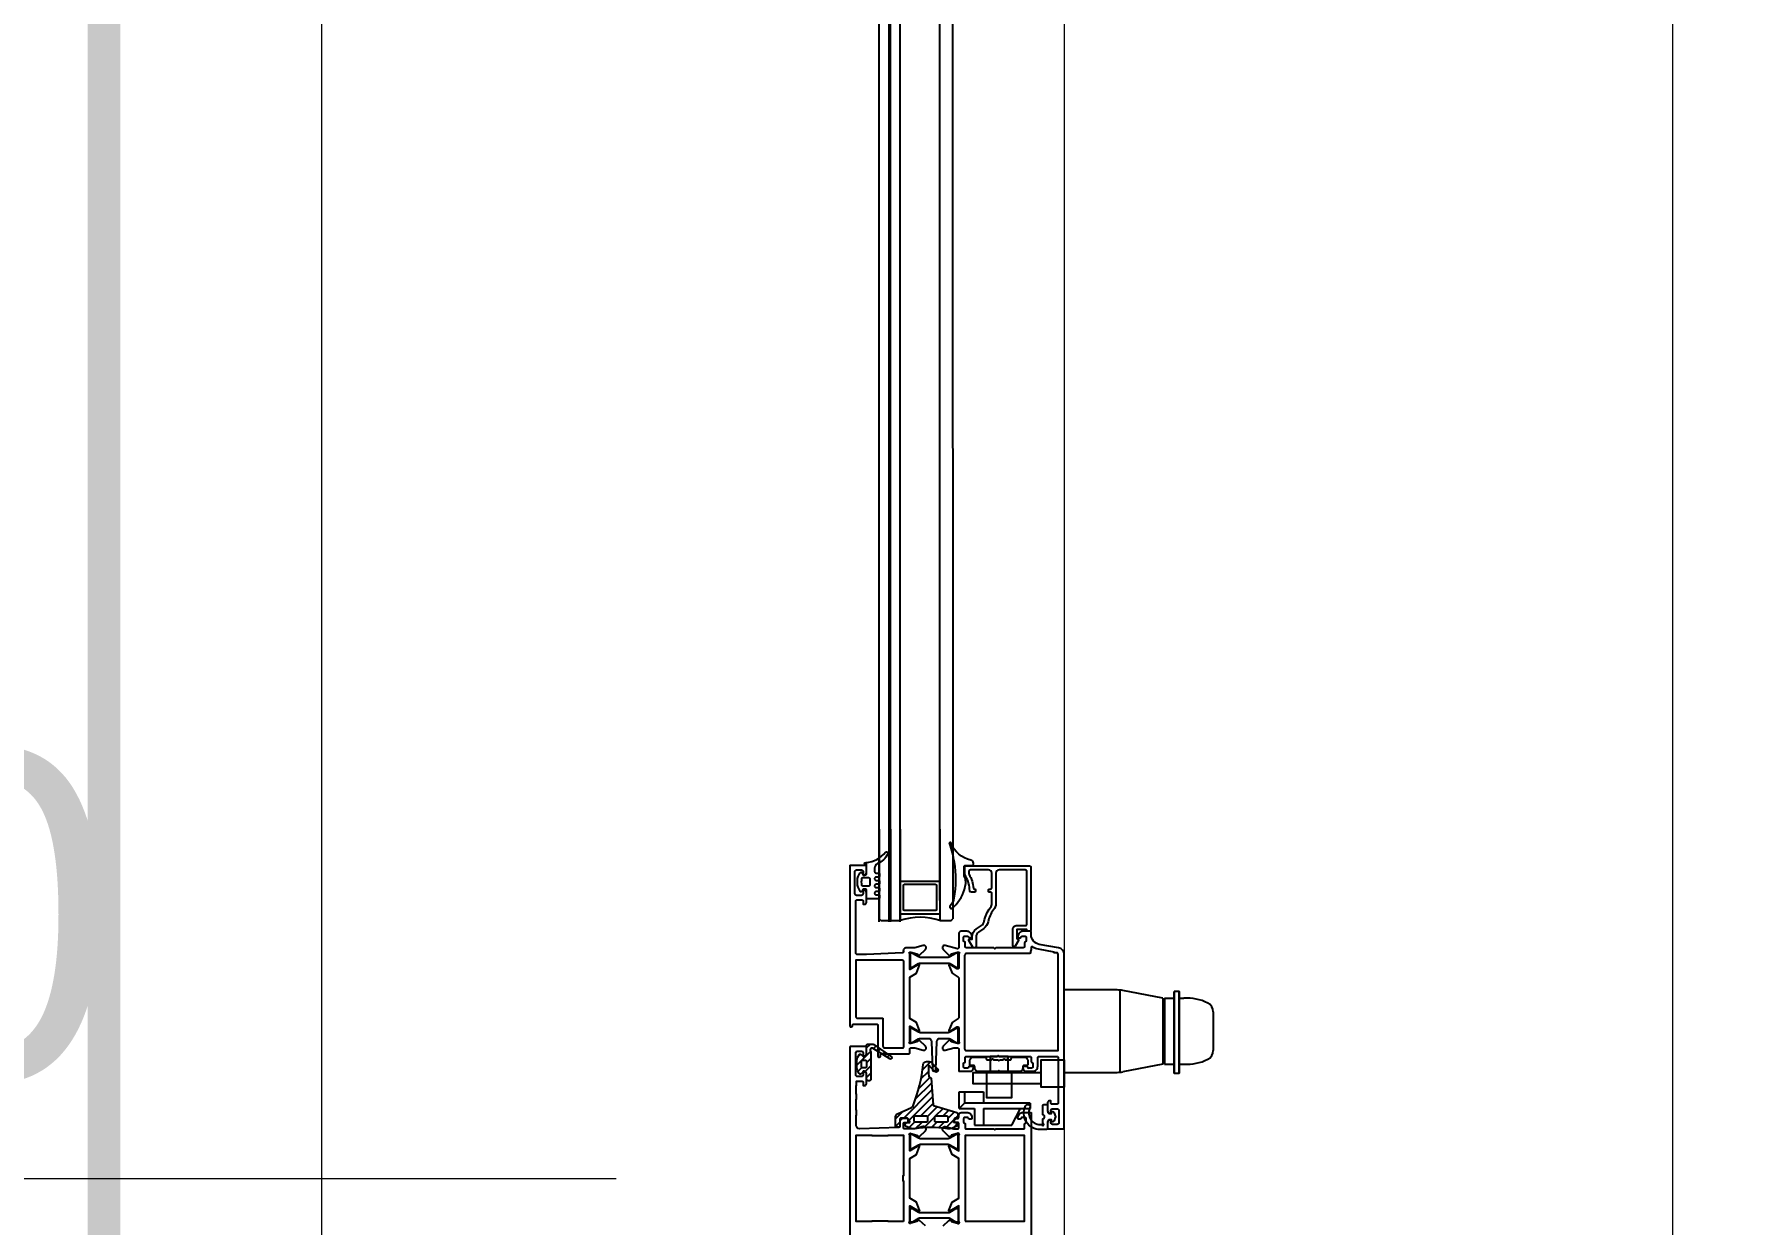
# Model space of a CAD drawing. Extents: x -1073 to 35213, y -1180 to 6950.
# Drawn here: x 2775.1 to 2827.1, y 3328.6 to 3364.7 of the extents above; entities that cross this region are included whole.
import ezdxf
from ezdxf.enums import TextEntityAlignment as Align

# ---------------------------------------------------------------- set-up
doc = ezdxf.new("R2010")
doc.units = 0
doc.header["$LTSCALE"] = 25
doc.linetypes.add('HIDDEN', pattern=[0.375, 0.25, -0.125])
doc.linetypes.add('HIDDEN2', pattern=[4.7625, 3.175, -1.5875])
doc.layers.get('0').update_dxf_attribs({"color": 9, "lineweight": 9})
for name, color, linetype, lineweight in [('06D', 9, 'Continuous', 9), ('10', 9, 'Continuous', 9), ('15', 9, 'Continuous', 9), ('21', 9, 'Continuous', 9), ('22', 8, 'Continuous', 9)]:
    doc.layers.add(name, color=color, linetype=linetype, lineweight=lineweight)
doc.styles.add('Arial', font='arial.ttf', dxfattribs={"height": 2.5})

# ---------------------------------------------------------------- blocks, each defined once
blk = doc.blocks.new('ciftkanatdograma_pr2')
at = {"layer": '06D', "lineweight": 25, "ltscale": 0.5}
h = blk.add_hatch(dxfattribs=at)
h.set_pattern_fill('ANSI31', color=256, scale=0.05, angle=450, style=0)
h.set_pattern_definition([(315, (109.6646, 131.83068), (0.1122532, 0.1122532), [])])
edge = h.paths.add_edge_path(flags=16)
edge.add_arc((-71.62, 0.488), 0.025, 180, 270, ccw=False)
edge.add_line((-71.645, 0.488), (-71.645, 0.588))
edge.add_arc((-71.62, 0.588), 0.025, 90, 180, ccw=False)
edge.add_line((-71.62, 0.613), (-71.44, 0.613))
edge.add_arc((-71.44, 0.588), 0.025, 0, 90, ccw=False)
edge.add_line((-71.415, 0.588), (-71.415, 0.488))
edge.add_arc((-71.44, 0.488), 0.025, 270, 360, ccw=False)
edge.add_line((-71.44, 0.463), (-71.62, 0.463))
edge = h.paths.add_edge_path()
edge.add_arc((-71.815, 0.493), 0.035, 270, 360)
edge.add_line((-71.78, 0.493), (-71.78, 0.573))
edge.add_arc((-71.795, 0.573), 0.015, 360, 402.1692)
edge.add_line((-71.784, 0.583), (-71.824, 0.625))
edge.add_arc((-71.795, 0.653), 0.04, 117.0437, 223.6131, ccw=False)
edge.add_line((-71.813, 0.689), (-71.724, 0.734))
edge.add_arc((-71.645, 0.578), 0.175, 90, 117.0437, ccw=False)
edge.add_line((-71.645, 0.753), (-71.415, 0.753))
edge.add_arc((-71.415, 0.578), 0.175, 62.9563, 90, ccw=False)
edge.add_line((-71.335, 0.734), (-71.247, 0.689))
edge.add_arc((-71.265, 0.653), 0.04, -43.6131, 62.9563, ccw=False)
edge.add_line((-71.236, 0.625), (-71.276, 0.583))
edge.add_arc((-71.265, 0.573), 0.015, 137.8308, 180)
edge.add_line((-71.28, 0.573), (-71.28, 0.493))
edge.add_arc((-71.245, 0.493), 0.035, 180, 270)
edge.add_line((-71.245, 0.458), (-70.965, 0.458))
edge.add_arc((-70.965, 0.418), 0.04, 0, 90, ccw=False)
edge.add_line((-70.925, 0.418), (-70.925, 0.273))
edge.add_arc((-70.975, 0.273), 0.05, -40.0348, 0, ccw=False)
edge.add_line((-70.936, 0.241), (-71.309, -0.293))
edge.add_arc((-71.34, -0.267), 0.04, 146.9957, 319.9652, ccw=False)
edge.add_line((-71.373, -0.245), (-71.055, 0.26))
edge.add_arc((-71.106, 0.292), 0.06, 326.9957, 506.1456)
edge.add_line((-71.155, 0.326), (-71.995, 0.326))
edge.add_arc((-71.995, 0.366), 0.04, 180, 270, ccw=False)
edge.add_line((-72.035, 0.366), (-72.035, 0.418))
edge.add_arc((-71.995, 0.418), 0.04, 90, 180, ccw=False)
edge.add_line((-71.995, 0.458), (-71.815, 0.458))
h = blk.add_hatch(dxfattribs=at)
h.set_pattern_fill('ANSI31', color=256, scale=0.05, style=0)
h.set_pattern_definition([(315, (-72.79522, -250.68329), (-0.1122532, -0.1122532), [])])
h.paths.add_polyline_path([(-71.671, -1.695), (-71.483, -1.514, 0.203536), (-71.453, -1.442), (-71.453, -1.362, 0.380587), (-71.541, -1.262, -0.061836), (-72.798, -0.955, -0.189764), (-72.852, -0.906), (-73.043, -0.477, 0.285747), (-73.133, -0.422), (-73.423, -0.422, 0.414214), (-73.443, -0.442), (-73.443, -0.532, 0.414214), (-73.423, -0.552), (-73.208, -0.552, -0.414214), (-73.173, -0.587), (-73.173, -0.777, -0.414214), (-73.198, -0.802), (-73.278, -0.802, -0.414214), (-73.303, -0.777), (-73.303, -0.742, 0.414214), (-73.333, -0.712), (-73.399, -0.712, 0.296563), (-73.417, -0.724), (-73.477, -0.859, 0.104779), (-73.493, -0.932), (-73.493, -1.012, -0.081633), (-73.493, -1.992), (-73.493, -2.072, 0.104779), (-73.477, -2.145), (-73.417, -2.28, 0.296563), (-73.399, -2.292), (-73.333, -2.292, 0.414214), (-73.303, -2.262), (-73.303, -2.227, -0.414214), (-73.278, -2.202), (-73.198, -2.202, -0.414214), (-73.173, -2.227), (-73.173, -2.287, 0.414214), (-73.148, -2.312), (-73.053, -2.312, 0.328426), (-73.005, -2.276), (-72.786, -1.574, -0.309555), (-72.764, -1.557), (-71.961, -1.502, 0.394287), (-71.943, -1.482, -0.364538), (-71.901, -1.432, -0.068684), (-71.601, -1.422, -0.950368), (-71.603, -1.462, 0.000002), (-71.603, -1.462), (-71.754, -1.609, 0.999219)])
h.paths.add_polyline_path([(-73.103, -1.362), (-73.103, -1.022, 0.414214), (-73.133, -0.992), (-73.263, -0.992, 0.414214), (-73.293, -1.022), (-73.293, -1.362, 0.414214), (-73.263, -1.392), (-73.133, -1.392, 0.414214)], flags=16)
h.paths.add_polyline_path([(-73.133, -1.612), (-73.263, -1.612, 0.414214), (-73.293, -1.642), (-73.293, -1.982, 0.414214), (-73.263, -2.012), (-73.133, -2.012, 0.414214), (-73.103, -1.982), (-73.103, -1.642, 0.414214)], flags=16)
for p, q in [((-66.975, -0.563), (-66.975, -1.763)), ((-65.975, -0.563), (-65.975, -1.763)), ((-71.782, -5.536), (-71.782, -7.15)), ((-69.282, -7.15), (-69.282, -5.536)), ((-71.778, -7.236), (-69.286, -7.236)), ((-71.532, -8.536), (-71.765, -7.32)), ((-69.532, -8.536), (-69.298, -7.32)), ((-69.532, -8.536), (-71.532, -8.536)), ((-71.532, -8.584), (-71.532, -8.88)), ((-69.532, -8.584), (-71.532, -8.584)), ((-71.532, -8.584, 0), (-71.532, -8.88, 0)), ((-69.532, -8.584, 0), (-71.532, -8.584, 0)), ((-69.532, -8.584), (-69.532, -8.88)), ((-69.532, -8.584, 0), (-69.532, -8.88, 0)), ((-71.803, -8.88), (-69.325, -8.88)), ((-71.803, -8.88, 0), (-69.325, -8.88, 0)), ((-69.325, -9.03), (-71.803, -9.03)), ((-69.325, -9.03, 0), (-71.803, -9.03, 0)), ((-71.532, -9.03), (-71.532, -9.173)), ((-71.532, -9.03, 0), (-71.532, -9.173, 0)), ((-69.532, -9.03), (-69.532, -9.173)), ((-69.532, -9.03, 0), (-69.532, -9.173, 0)), ((-69.946, -10.061, 0), (-71.118, -10.061, 0))]:
    blk.add_line(p, q, dxfattribs=at)
at = {"layer": '06D'}
for points in [[(-0.3, 17), (-149.7, 17)], [(-7.711, -5.535), (-141.935, -5.535)], [(-1.997, -22), (-1.997, -24), (-148, -24), (-148, -22)]]:
    blk.add_lwpolyline(points, dxfattribs=at)
at = {"layer": '06D', "lineweight": 25, "ltscale": 0.5}
for points in [[(-71.815, 0.458, 0.414214), (-71.78, 0.493), (-71.78, 0.573, 0.186103), (-71.784, 0.583), (-71.824, 0.625, -0.501687), (-71.813, 0.689), (-71.724, 0.734, -0.118551), (-71.645, 0.753), (-71.415, 0.753, -0.118551), (-71.335, 0.734), (-71.247, 0.689, -0.501687), (-71.236, 0.625), (-71.276, 0.583, 0.186103), (-71.28, 0.573), (-71.28, 0.493, 0.414214), (-71.245, 0.458), (-70.965, 0.458, -0.414214), (-70.925, 0.418), (-70.925, 0.273, -0.176484), (-70.936, 0.241), (-71.309, -0.293, -0.940455), (-71.373, -0.245), (-71.055, 0.26, 0.992608), (-71.155, 0.326), (-71.995, 0.326, -0.414214), (-72.035, 0.366), (-72.035, 0.418, -0.414214), (-71.995, 0.458)], [(-76.035, -2.017, 0.131652), (-76.022, -2.067), (-75.915, -2.254, -0.131652), (-75.91, -2.269), (-75.91, -2.294, -0.414214), (-75.94, -2.324), (-76.3, -2.324, -0.414214), (-76.33, -2.294), (-76.33, -2.269, -0.131652), (-76.326, -2.254), (-76.219, -2.067, 0.131652), (-76.205, -2.017), (-76.205, -1.171, 0.131652), (-76.219, -1.121), (-76.326, -0.935, -0.131652), (-76.33, -0.92), (-76.33, -0.894, -0.414214), (-76.3, -0.864), (-75.94, -0.864, -0.414214), (-75.91, -0.894), (-75.91, -0.92, -0.131652), (-75.915, -0.935), (-76.022, -1.121, 0.131652), (-76.035, -1.171)], [(-73.965, -2.017, -0.131652), (-73.978, -2.067), (-74.086, -2.254, 0.131652), (-74.09, -2.269), (-74.09, -2.294, 0.414214), (-74.06, -2.324), (-73.7, -2.324, 0.414214), (-73.67, -2.294), (-73.67, -2.269, 0.131652), (-73.674, -2.254), (-73.781, -2.067, -0.131652), (-73.795, -2.017), (-73.795, -1.171, -0.131652), (-73.781, -1.121), (-73.674, -0.935, 0.131652), (-73.67, -0.92), (-73.67, -0.894, 0.414214), (-73.7, -0.864), (-74.06, -0.864, 0.414214), (-74.09, -0.894), (-74.09, -0.92, 0.131652), (-74.086, -0.935), (-73.978, -1.121, -0.131652), (-73.965, -1.171)], [(-70.846, -1.676, -0.403142), (-70.75, -1.776), (-70.75, -2.017, -0.131652), (-70.763, -2.067), (-70.871, -2.254, 0.131652), (-70.875, -2.269), (-70.875, -2.294, 0.414214), (-70.845, -2.324), (-70.485, -2.324, 0.414214), (-70.455, -2.294), (-70.455, -2.269, 0.131652), (-70.459, -2.254), (-70.567, -2.067, -0.131652), (-70.58, -2.017), (-70.58, -1.171, -0.131652), (-70.567, -1.121), (-70.459, -0.934, 0.131652), (-70.455, -0.919), (-70.455, -0.894, 0.414214), (-70.485, -0.864), (-70.845, -0.864, 0.414214), (-70.875, -0.894), (-70.875, -0.919, 0.131652), (-70.871, -0.934), (-70.763, -1.121, -0.131652), (-70.75, -1.171), (-70.75, -1.412, -0.403142), (-70.846, -1.512), (-71.702, -1.544, 0.962756), (-71.702, -1.644)], [(-68.28, -1.121), (-68.173, -0.934, 0.131652), (-68.169, -0.919), (-68.169, -0.894, 0.414214), (-68.199, -0.864), (-68.559, -0.864, 0.414214), (-68.589, -0.894), (-68.589, -0.919, 0.131652), (-68.585, -0.934), (-68.477, -1.121, -0.131652), (-68.464, -1.171), (-68.464, -2.017, -0.131652), (-68.477, -2.067), (-68.585, -2.254, 0.131652), (-68.589, -2.269), (-68.589, -2.294, 0.414214), (-68.559, -2.324), (-68.199, -2.324, 0.414214), (-68.169, -2.294), (-68.169, -2.269, 0.131652), (-68.173, -2.254), (-68.28, -2.067, -0.131652), (-68.294, -2.017), (-68.294, -1.171, -0.131652)], [(-66.875, -0.693, -0.414214), (-66.845, -0.663), (-66.105, -0.663, -0.414214), (-66.075, -0.693), (-66.075, -1.633, -0.414214), (-66.105, -1.663), (-66.845, -1.663, -0.414214), (-66.875, -1.633)], [(-65.505, -2.533), (-65.505, -2.753, 0.414214), (-65.475, -2.783), (-65.437, -2.783, 0.356389), (-65.339, -2.703, -0.262181), (-64.825, -2.11, 0.316752), (-64.805, -2.082, 0.499585), (-64.843, -2.053, -0.048291), (-65.399, -2.195, -0.086497), (-66.497, -2.192, -0.16681), (-66.725, -2.08, 0.169383), (-66.746, -2.066), (-66.759, -2.063, 0.513067), (-66.806, -2.129, 0.159858), (-66.231, -2.509, 0.178819), (-65.865, -2.527), (-65.845, -2.517, -0.13005), (-65.796, -2.503), (-65.535, -2.503, -0.414214)]]:
    blk.add_lwpolyline(points, format="xyb", close=True, dxfattribs=at)
for points in [[(-65.409, 0.475, 0.220745), (-65.099, -0.119, -0.651907), (-65.155, -0.188, -0.176952), (-65.447, 0.128, 0.281357), (-65.59, 0.216), (-65.671, 0.216), (-65.685, 0.216), (-65.692, 0.215), (-65.699, 0.214), (-65.707, 0.211), (-65.714, 0.207), (-65.72, 0.201), (-65.725, 0.195), (-65.729, 0.188), (-65.732, 0.181), (-65.735, 0.166), (-65.735, 0.09), (-65.735, 0.087), (-65.735, 0.084), (-65.737, 0.081), (-65.738, 0.079), (-65.74, 0.076), (-65.743, 0.074), (-65.746, 0.072), (-65.749, 0.071), (-65.755, 0.07), (-65.835, 0.07), (-65.837, 0.07), (-65.84, 0.071), (-65.843, 0.072), (-65.846, 0.074), (-65.849, 0.076), (-65.851, 0.079), (-65.852, 0.081), (-65.854, 0.084), (-65.855, 0.09), (-65.855, 0.166), (-65.855, 0.173), (-65.857, 0.181), (-65.86, 0.188), (-65.864, 0.195), (-65.869, 0.201), (-65.875, 0.207), (-65.882, 0.211), (-65.89, 0.214), (-65.905, 0.216), (-65.912, 0.215), (-65.919, 0.214), (-65.927, 0.211), (-65.934, 0.207), (-65.94, 0.201), (-65.945, 0.195), (-65.949, 0.188), (-65.952, 0.181), (-65.955, 0.166), (-65.955, 0.09), (-65.955, 0.087), (-65.955, 0.084), (-65.957, 0.081), (-65.958, 0.079), (-65.96, 0.076), (-65.963, 0.074), (-65.966, 0.072), (-65.969, 0.071), (-65.975, 0.07), (-66.055, 0.07), (-66.057, 0.07), (-66.06, 0.071), (-66.063, 0.072), (-66.066, 0.074), (-66.069, 0.076), (-66.071, 0.079), (-66.072, 0.081), (-66.074, 0.084), (-66.075, 0.09), (-66.075, 0.166), (-66.075, 0.173), (-66.077, 0.181), (-66.08, 0.188), (-66.084, 0.195), (-66.089, 0.201), (-66.095, 0.207), (-66.102, 0.211), (-66.11, 0.214), (-66.125, 0.216), (-66.132, 0.215), (-66.139, 0.214), (-66.147, 0.211), (-66.154, 0.207), (-66.16, 0.201), (-66.165, 0.195), (-66.169, 0.188), (-66.172, 0.181), (-66.175, 0.166), (-66.175, 0.09), (-66.175, 0.087), (-66.175, 0.084), (-66.177, 0.081), (-66.178, 0.079), (-66.18, 0.076), (-66.183, 0.074), (-66.186, 0.072), (-66.189, 0.071), (-66.195, 0.07), (-66.275, 0.07), (-66.277, 0.07), (-66.28, 0.071), (-66.283, 0.072), (-66.286, 0.074), (-66.289, 0.076), (-66.291, 0.079), (-66.292, 0.081), (-66.294, 0.084), (-66.295, 0.09), (-66.295, 0.166), (-66.295, 0.173), (-66.297, 0.181), (-66.3, 0.188), (-66.304, 0.195), (-66.309, 0.201), (-66.315, 0.207), (-66.322, 0.211), (-66.33, 0.214), (-66.345, 0.216), (-66.352, 0.215), (-66.359, 0.214), (-66.367, 0.211), (-66.374, 0.207), (-66.38, 0.201), (-66.385, 0.195), (-66.389, 0.188), (-66.392, 0.181), (-66.395, 0.166), (-66.395, 0.09), (-66.395, 0.087), (-66.395, 0.084), (-66.397, 0.081), (-66.398, 0.079), (-66.4, 0.076), (-66.403, 0.074), (-66.406, 0.072), (-66.409, 0.071), (-66.414, 0.07), (-66.494, 0.07), (-66.497, 0.07), (-66.5, 0.071), (-66.503, 0.072), (-66.506, 0.074), (-66.509, 0.076), (-66.511, 0.078), (-66.512, 0.081), (-66.514, 0.084), (-66.515, 0.09), (-66.515, 0.428, -0.414214), (-66.485, 0.458), (-66.253, 0.458, 0.414214), (-66.223, 0.488), (-66.223, 0.553, 0.291535), (-66.235, 0.571), (-66.283, 0.591, -0.613042), (-66.285, 0.654), (-66.166, 0.717, -0.127095), (-66.103, 0.733), (-65.903, 0.733, -0.127095), (-65.84, 0.717), (-65.732, 0.66, -0.585233), (-65.732, 0.59), (-65.779, 0.565, 0.167811), (-65.783, 0.553), (-65.783, 0.488, 0.414214), (-65.753, 0.458), (-65.458, 0.458), (-65.458, 0.522, -0.394677), (-65.409, 0.475)], [(-73.493, -1.992, 0.081633), (-73.493, -1.012), (-73.493, -0.932, -0.104779), (-73.477, -0.859), (-73.417, -0.724, -0.296563), (-73.399, -0.712), (-73.333, -0.712, -0.414214), (-73.303, -0.742), (-73.303, -0.777, 0.414214), (-73.278, -0.802), (-73.198, -0.802, 0.414214), (-73.173, -0.777), (-73.173, -0.587, 0.414214), (-73.208, -0.552), (-73.423, -0.552, -0.414214), (-73.443, -0.532), (-73.443, -0.442, -0.414214), (-73.423, -0.422), (-73.133, -0.422, -0.285747), (-73.043, -0.477), (-72.852, -0.906, 0.189764), (-72.798, -0.955, 0.061836), (-71.541, -1.262, -0.380587), (-71.453, -1.362), (-71.453, -1.442, -0.203536), (-71.483, -1.514), (-71.671, -1.695, -0.999219), (-71.754, -1.609), (-71.603, -1.462, 0.950364), (-71.601, -1.422, 0.068684), (-71.901, -1.432, 0.364538), (-71.943, -1.482, -0.394287), (-71.961, -1.502), (-72.764, -1.557, 0.309555), (-72.786, -1.574), (-73.005, -2.276, -0.328426), (-73.053, -2.312), (-73.148, -2.312, -0.414214), (-73.173, -2.287), (-73.173, -2.227, 0.414214), (-73.198, -2.202), (-73.278, -2.202, 0.414214), (-73.303, -2.227), (-73.303, -2.262, -0.414214), (-73.333, -2.292), (-73.399, -2.292, -0.296563), (-73.417, -2.28), (-73.477, -2.145, -0.104779), (-73.493, -2.072), (-73.493, -1.992)]]:
    blk.add_lwpolyline(points, format="xyb", dxfattribs=at)
at = {"layer": '06D', "lineweight": 25, "ltscale": 0.5, "elevation": 0}
blk.add_lwpolyline([(-69.325, -8.88), (-71.803, -8.88), (-71.803, -9.03), (-69.325, -9.03)], close=True, dxfattribs=at)
at = {"layer": '06D', "lineweight": 25, "ltscale": 0.5}
for centre, radius, start, end in [((-68.925, -1.163), 1.85, 341.0754, 18.9246), ((-70.882, -7.15), 0.9, 180, 190.8855), ((-70.182, -7.15), 0.9, 349.1145, 0), ((-70.139, -9.268, 0), 1.396, 176.0974, 206.7398), ((-70.925, -9.268, 0), 1.396, 333.2602, 3.9026), ((-71.118, -9.761, 0), 0.3, 206.7398, 270), ((-69.946, -9.761, 0), 0.3, 270, 333.2602)]:
    blk.add_arc(centre, radius, start, end, dxfattribs=at)
at = {"layer": '10', "lineweight": 25, "ltscale": 0.5}
for p, q in [((-72.719, -2.511), (-72.882, -2.351)), ((-72.882, -2.351), (-72.719, -2.351)), ((-72.882, -2.351), (-72.882, -2.815)), ((-72.719, -2.351), (-72.373, -2.351)), ((-72.373, -2.511), (-72.719, -2.511)), ((-72.719, -4.507), (-72.719, -2.511)), ((-72.373, -2.351), (-72.373, -3.092)), ((-73.382, -2.815), (-73.382, -2.985)), ((-72.882, -2.815), (-73.382, -2.815)), ((-73.382, -2.985), (-73.382, -3.946)), ((-72.882, -3.086), (-73.382, -3.086)), ((-72.882, -3.086), (-72.882, -4.507)), ((-72.373, -3.092), (-72.719, -3.092)), ((-73.382, -3.946), (-72.882, -4.216)), ((-72.719, -4.507), (-72.882, -4.507))]:
    blk.add_line(p, q, dxfattribs=at)
for points in [[(-76.444, -1.325), (-76.273, -1.152, 0.607471), (-76.289, -1.092, -0.283637), (-76.311, -1.07), (-76.361, -0.886, -1.229391), (-76.31, -0.856), (-75.836, -0.856), (-75.999, -1.122, 0.859449), (-75.968, -1.147), (-75.724, -1.055), (-75.602, -0.856), (-74.398, -0.856), (-74.276, -1.055), (-74.032, -1.147, 0.859449), (-74.001, -1.122), (-74.164, -0.856), (-73.69, -0.856, -1.229391), (-73.639, -0.886), (-73.689, -1.07, -0.283637), (-73.711, -1.092, 0.607471), (-73.727, -1.152), (-73.556, -1.325), (-73.538, -1.337, 0.700084), (-73.43, -1.262), (-73.5, -1.001), (-73.5, -0.696, -0.414214), (-73.47, -0.666), (-73.33, -0.666, -0.414214), (-73.3, -0.696), (-73.3, -0.846, 0.414214), (-73.29, -0.856), (-73.28, -0.856, 0.414214), (-73.18, -0.756), (-73.18, -0.666, 0.414214), (-73.3, -0.546), (-73.421, -0.546, -0.403083), (-73.451, -0.517), (-73.496, 0.671, -0.425337), (-73.396, 0.774), (-73.077, 0.774), (-73.077, 0.764), (-72.927, 0.764), (-72.927, 0.774), (-72.597, 0.774), (-72.597, 0.764), (-72.447, 0.764), (-72.447, 0.774), (-72.18, 0.774), (-72.18, 0.764), (-72.05, 0.764), (-72.05, 0.594, -0.414214), (-72.08, 0.564), (-72.18, 0.564), (-72.18, 0.514, 0.414214), (-72.13, 0.464), (-71.82, 0.464, 0.414214), (-71.75, 0.534), (-71.75, 0.554, 0.414214), (-71.76, 0.564), (-71.86, 0.564, -0.414214), (-71.91, 0.614), (-71.91, 0.734, -0.414214), (-71.86, 0.784), (-71.19, 0.784, -0.414214), (-71.14, 0.734), (-71.14, 0.614, -0.414214), (-71.19, 0.564), (-71.29, 0.564, 0.414214), (-71.3, 0.554), (-71.3, 0.534, 0.414214), (-71.23, 0.464), (-71.01, 0.464, 0.414214), (-71, 0.474), (-71, 0.954, 0.414214), (-71.01, 0.964), (-78.99, 0.964, 0.414214)], [(-68.12, -0.658, -0.459137), (-68.156, -0.63), (-68.21, 0.464), (-68.21, 0.734, -0.414214), (-68.16, 0.784), (-66.58, 0.784, -0.414214), (-66.55, 0.754), (-66.55, 0.594, -0.414214), (-66.58, 0.564), (-66.68, 0.564), (-66.68, 0.514, 0.414214), (-66.63, 0.464), (-66.32, 0.464, 0.414214), (-66.25, 0.534), (-66.25, 0.554, 0.414214), (-66.26, 0.564), (-66.36, 0.564, -0.414214), (-66.41, 0.614), (-66.41, 0.764, -0.414214), (-66.36, 0.814), (-65.69, 0.814, -0.414214), (-65.64, 0.764), (-65.64, 0.614, -0.414214), (-65.69, 0.564), (-65.79, 0.564, 0.414214), (-65.8, 0.554), (-65.8, 0.534, 0.414214), (-65.73, 0.464), (-65.51, 0.464, 0.414214), (-65.5, 0.474), (-65.5, 0.954, 0.414214), (-65.51, 0.964), (-70.375, 0.964, 0.535184), (-70.398, 0.93), (-70.38, 0.886), (-70.35, 0.886, -0.414214), (-70.32, 0.856), (-70.32, 0.144, -0.414214), (-70.35, 0.114), (-71.295, 0.114, 0.535184), (-71.318, 0.08), (-71.308, 0.055, 0.302776), (-71.28, 0.036), (-71.25, 0.036, -0.414214), (-71.22, 0.006), (-71.22, -0.826, 0.414214), (-71.19, -0.856), (-71.071, -0.856, -0.414214), (-71.041, -0.886), (-71.041, -1.001), (-71.111, -1.262, 0.700084), (-71.003, -1.337), (-70.985, -1.325), (-70.814, -1.152, 0.607471), (-70.83, -1.092, -0.283637), (-70.853, -1.07), (-70.902, -0.886, -1.229391), (-70.852, -0.856), (-70.377, -0.856), (-70.54, -1.122, 0.859449), (-70.51, -1.147), (-70.265, -1.055), (-70.143, -0.856), (-68.898, -0.856), (-68.776, -1.055), (-68.532, -1.147, 0.859449), (-68.501, -1.122), (-68.664, -0.856), (-68.19, -0.856, -1.229391), (-68.139, -0.886), (-68.189, -1.07, -0.283637), (-68.211, -1.092, 0.607471), (-68.227, -1.152), (-68.056, -1.325), (-68.038, -1.337, 0.700084), (-67.93, -1.262), (-68, -1.001), (-68, -0.756, 0.474196), (-68.12, -0.658)], [(-73.08, -2.336, -0.414222), (-73, -2.416), (-73, -2.586, -0.414214), (-73.15, -2.736), (-73.19, -2.736, -0.414214), (-73.2, -2.726), (-73.2, -2.665, -0.366034), (-73.175, -2.635, 0.365977), (-73.15, -2.606), (-73.15, -2.516, 0.414214), (-73.18, -2.486), (-73.29, -2.486, 0.365977), (-73.32, -2.511, -0.365977), (-73.349, -2.536), (-73.47, -2.536, 0.414214), (-73.5, -2.566), (-73.5, -3.406), (-73.53, -3.436), (-73.5, -3.466), (-73.5, -4.306, 0.414214), (-73.47, -4.336), (-73.349, -4.336, -0.365977), (-73.32, -4.361, 0.365977), (-73.29, -4.386), (-73.18, -4.386, 0.414214), (-73.15, -4.356), (-73.15, -4.266, 0.365977), (-73.175, -4.236, -0.366034), (-73.2, -4.206), (-73.2, -4.146, -0.414214), (-73.19, -4.136), (-73.15, -4.136, -0.414214), (-73, -4.286), (-73, -4.526, -0.414214), (-73.01, -4.536), (-76.99, -4.536, -0.414214)], [(-76.444, -1.867), (-76.273, -2.039, -0.607471), (-76.289, -2.1, 0.283637), (-76.311, -2.121), (-76.361, -2.305, 1.229391), (-76.31, -2.336), (-75.836, -2.336), (-75.998, -2.071, -0.713664), (-75.973, -2.042), (-75.724, -2.136), (-75.602, -2.336), (-74.398, -2.336), (-74.276, -2.136), (-74.027, -2.042, -0.713664), (-74.002, -2.071), (-74.164, -2.336), (-73.69, -2.336, 1.229391), (-73.639, -2.305), (-73.689, -2.121, 0.283637), (-73.711, -2.1, -0.607471), (-73.727, -2.039), (-73.556, -1.867), (-73.538, -1.854, -0.700084), (-73.43, -1.929), (-73.5, -2.19), (-73.5, -2.306, 0.414214), (-73.47, -2.336), (-73.33, -2.336, 0.414214), (-73.3, -2.306), (-73.3, -2.196, -0.414214), (-73.29, -2.186), (-73.28, -2.186, -0.414214), (-73.18, -2.286), (-73.18, -2.306, 0.414214), (-73.15, -2.336), (-73.08, -2.336)]]:
    blk.add_lwpolyline(points, format="xyb", dxfattribs=at)
for points in [[(-76.31, -0.666), (-76.31, -0.196), (-76.3, -0.196), (-76.3, 0.304), (-76.31, 0.304), (-76.31, 0.774), (-73.69, 0.774), (-73.69, 0.304), (-73.7, 0.304), (-73.7, -0.196), (-73.69, -0.196), (-73.69, -0.666), (-74.925, -0.666), (-74.925, -0.646), (-75.075, -0.646), (-75.075, -0.666)], [(-76.3, -2.536), (-76.3, -4.336), (-73.7, -4.336), (-73.7, -2.536)], [(-71.751, -3.186), (-71.751, -3.94), (-72.552, -3.94), (-72.552, -3.186)], [(-71.751, -3.289), (-71.751, -3.837), (-71.3, -3.837), (-71.3, -3.289)], [(-71.399, -5.54), (-72.232, -5.54), (-72.232, -4.84), (-71.399, -4.84)]]:
    blk.add_lwpolyline(points, close=True, dxfattribs=at)
for points in [[(-71.62, 0.463, -0.414214), (-71.645, 0.488), (-71.645, 0.588, -0.414214), (-71.62, 0.613), (-71.44, 0.613, -0.414214), (-71.415, 0.588), (-71.415, 0.488, -0.414214), (-71.44, 0.463)], [(-70.15, -0.036), (-70.99, -0.036, 0.414214), (-71.04, -0.086), (-71.04, -0.626, 0.414214), (-70.99, -0.676), (-68.43, -0.676, 0.414214), (-68.38, -0.626), (-68.38, 0.784), (-70.09, 0.784, 0.414214), (-70.14, 0.734), (-70.14, -0.026, -0.414214)], [(-65.898, 0.599, -0.359904), (-65.873, 0.57), (-65.873, 0.394, -0.414214), (-65.903, 0.364), (-66.103, 0.364, -0.414214), (-66.133, 0.394), (-66.133, 0.57, -0.359904), (-66.109, 0.599, -0.094739)], [(-73.103, -1.36, -0.414214), (-73.133, -1.39), (-73.263, -1.39, -0.414214), (-73.293, -1.36), (-73.293, -1.02, -0.414214), (-73.263, -0.99), (-73.133, -0.99, -0.414214), (-73.103, -1.02)], [(-67.849, -2.536, 0.365977), (-67.82, -2.511, -0.365977), (-67.79, -2.486), (-67.68, -2.486, -0.414214), (-67.65, -2.516), (-67.65, -2.606, -0.365977), (-67.675, -2.635, 0.366034), (-67.7, -2.665), (-67.7, -2.726, 0.414214), (-67.69, -2.736), (-67.65, -2.736, 0.414214), (-67.5, -2.586), (-67.5, -2.416, 0.414214), (-67.58, -2.336), (-68, -2.336, -0.493043), (-68.029, -2.298), (-67.93, -1.929, 0.700084), (-68.038, -1.854), (-68.056, -1.867), (-68.227, -2.039, 0.607471), (-68.211, -2.1, -0.283637), (-68.189, -2.121), (-68.139, -2.305, -1.229391), (-68.19, -2.336), (-68.611, -2.336, -0.585524), (-68.636, -2.29), (-68.502, -2.071, 0.713664), (-68.527, -2.042), (-68.776, -2.136), (-68.89, -2.321, -0.261412), (-68.915, -2.336), (-70.126, -2.336, -0.261412), (-70.152, -2.321), (-70.265, -2.136), (-70.515, -2.042, 0.713664), (-70.539, -2.071), (-70.405, -2.29, -0.585524), (-70.431, -2.336), (-70.852, -2.336, -1.229391), (-70.902, -2.305), (-70.853, -2.121, -0.283637), (-70.83, -2.1, 0.607471), (-70.814, -2.039), (-70.985, -1.867), (-71.003, -1.854, 0.700084), (-71.111, -1.929), (-71.041, -2.19), (-71.041, -2.306, -0.414214), (-71.071, -2.336), (-71.72, -2.336, 0.414214), (-71.75, -2.366), (-71.75, -2.686, 0.414222), (-71.65, -2.786), (-71.61, -2.786, 0.414214), (-71.6, -2.776), (-71.6, -2.665, 0.366034), (-71.625, -2.635, -0.365977), (-71.65, -2.606), (-71.65, -2.516, -0.414214), (-71.62, -2.486), (-71.51, -2.486, -0.365977), (-71.48, -2.511, 0.365977), (-71.451, -2.536), (-71.33, -2.536, -0.414214), (-71.3, -2.566), (-71.3, -3.506), (-71.27, -3.536), (-71.3, -3.566), (-71.3, -4.506, -0.414214), (-71.33, -4.536), (-71.451, -4.536, 0.365977), (-71.48, -4.561, -0.365977), (-71.51, -4.586), (-71.62, -4.586, -0.414214), (-71.65, -4.556), (-71.65, -4.466, -0.365977), (-71.625, -4.436, 0.366034), (-71.6, -4.406), (-71.6, -4.296, 0.414214), (-71.61, -4.286), (-71.65, -4.286, 0.414214), (-71.75, -4.386), (-71.75, -4.586, 0.414214), (-71.6, -4.736), (-71.33, -4.736, -0.414214), (-71.3, -4.766), (-71.3, -5.326, -0.414214), (-71.33, -5.356), (-72.72, -5.356, -0.414214), (-72.75, -5.326), (-72.75, -5.166, -0.414214), (-72.72, -5.136), (-72.65, -5.136), (-72.65, -5.086, 0.414214), (-72.7, -5.036), (-72.955, -5.036, 0.414214), (-73.025, -5.106), (-73.025, -5.126, 0.414214), (-73.015, -5.136), (-72.94, -5.136, -0.414214), (-72.89, -5.186), (-72.89, -5.326, -0.414214), (-72.94, -5.376), (-73.31, -5.376, -0.414214), (-73.36, -5.326), (-73.36, -5.186, -0.414214), (-73.31, -5.136), (-73.235, -5.136, 0.414214), (-73.225, -5.126), (-73.225, -5.106, 0.414214), (-73.295, -5.036), (-73.47, -5.036, 0.414214), (-73.5, -5.066), (-73.5, -5.506, 0.414214), (-73.47, -5.536), (-68.2, -5.536, 0.363975), (-68.003, -5.37), (-67.9, -4.783, -0.36397), (-67.604, -4.536), (-67.53, -4.536, 0.414214), (-67.5, -4.506), (-67.5, -4.286, 0.414214), (-67.65, -4.136), (-67.69, -4.136, 0.414214), (-67.7, -4.146), (-67.7, -4.206, 0.366034), (-67.675, -4.236, -0.365977), (-67.65, -4.266), (-67.65, -4.356, -0.414214), (-67.68, -4.386), (-67.79, -4.386, -0.365977), (-67.82, -4.361, 0.365977), (-67.849, -4.336), (-67.97, -4.336, -0.414214), (-68, -4.306), (-68, -3.466), (-68.03, -3.436), (-68, -3.406), (-68, -2.566, -0.414214), (-67.97, -2.536)], [(-73.103, -1.98, -0.414214), (-73.133, -2.01), (-73.263, -2.01, -0.414214), (-73.293, -1.98), (-73.293, -1.64, -0.414214), (-73.263, -1.61), (-73.133, -1.61, -0.414214), (-73.103, -1.64)], [(-68.201, -5.356, 0.207097), (-68.15, -5.333), (-68.15, -5.236), (-68.132, -5.236), (-68.047, -4.757, -0.106114), (-67.976, -4.582, 0.602221), (-68.001, -4.536), (-68.05, -4.536, -0.162278), (-68.11, -4.516), (-68.15, -4.516, -0.414214), (-68.18, -4.486), (-68.18, -2.566, 0.414214), (-68.23, -2.516), (-71.07, -2.516, 0.414214), (-71.12, -2.566), (-71.12, -5.356)], [(-66.318, -3.314), (-66.318, -3.274, -0.414214), (-66.288, -3.244), (-66.248, -3.244, -0.414214), (-66.218, -3.274), (-66.218, -3.294, 0.414214), (-66.168, -3.344), (-65.738, -3.344, 0.414214), (-65.638, -3.244), (-65.638, -2.695, 0.414214), (-65.688, -2.645), (-65.74, -2.645, 0.127567), (-65.774, -2.653, -0.09888), (-66.192, -2.787, 0.367727), (-66.218, -2.816, -0.399482), (-66.248, -2.844), (-66.288, -2.844, -0.414214), (-66.318, -2.814), (-66.318, -2.723, -0.400329), (-66.271, -2.673, 0.114933), (-65.834, -2.55, -0.127017), (-65.737, -2.525), (-65.548, -2.525, -0.414214), (-65.518, -2.555), (-65.518, -4.495, -0.414214), (-65.548, -4.525), (-67.468, -4.525, -0.414214), (-67.498, -4.495), (-67.498, -4.435, -0.414214), (-67.468, -4.405), (-67.448, -4.405), (-67.448, -4.105), (-67.718, -4.105), (-67.738, -4.14, -0.414214), (-67.779, -4.151), (-67.95, -4.052, -0.767327), (-67.932, -3.985), (-67.428, -3.985, -0.414214), (-67.328, -4.085), (-67.328, -4.355, 0.414214), (-67.278, -4.405), (-65.688, -4.405, 0.414214), (-65.638, -4.355), (-65.638, -3.564, 0.414214), (-65.738, -3.464), (-66.652, -3.464, -0.172094), (-66.853, -3.393, 0.126051), (-67.214, -3.227, -0.197455), (-67.419, -3.096), (-67.527, -2.941, 0.244698), (-67.674, -2.865), (-67.954, -2.865, -0.767327), (-67.981, -2.763), (-67.783, -2.649, -0.57735), (-67.738, -2.675), (-67.738, -2.745), (-67.674, -2.745, -0.244698), (-67.429, -2.873), (-67.326, -3.027, 0.197455), (-67.198, -3.109, -0.126051), (-66.783, -3.3, 0.178336), (-66.652, -3.344), (-66.348, -3.344, 0.414214)], [(-71.401, -3.583), (-71.401, -3.683, -1), (-71.401, -3.743), (-71.401, -3.806), (-71.371, -3.823), (-71.401, -3.84), (-71.401, -3.903, 0.414214), (-71.371, -3.933, -0.414214), (-71.321, -3.983), (-71.321, -4.333, -0.414214), (-71.421, -4.433), (-71.541, -4.433, -0.414214), (-71.571, -4.403), (-71.571, -4.313, 0.414214), (-71.601, -4.283), (-71.651, -4.283, -0.414214), (-71.751, -4.183), (-71.751, -4.133), (-71.751, -3.583), (-71.721, -3.553), (-71.751, -3.523), (-71.751, -2.973), (-71.751, -2.923, -0.414214), (-71.651, -2.823), (-71.601, -2.823, 0.414214), (-71.571, -2.793), (-71.571, -2.703, -0.414214), (-71.541, -2.673), (-71.421, -2.673, -0.414214), (-71.321, -2.773), (-71.321, -3.123, -0.414214), (-71.371, -3.173, 0.414214), (-71.401, -3.203), (-71.401, -3.333, -1), (-71.401, -3.393), (-71.401, -3.523), (-71.431, -3.553)], [(-73.284, -5.156), (-73.224, -5.156), (-73.224, -5.076, 0.236068), (-73.304, -5.036), (-73.468, -5.036, -0.414214), (-73.518, -4.986), (-73.518, -4.814, -0.557109), (-72.795, -4.367, -0.284432), (-72.754, -4.434, -0.557109), (-72.862, -4.501, 0.59685), (-73.366, -4.856, 2.161979), (-73.331, -4.886), (-73.189, -4.886, 1), (-73.069, -4.886), (-72.804, -4.886, -0.414214), (-72.754, -4.936), (-72.754, -4.986, -0.414214), (-72.804, -5.036), (-72.954, -5.036, 0.236068), (-73.034, -5.076), (-73.034, -5.156), (-72.974, -5.156), (-72.974, -5.189, -0.323522), (-73.008, -5.237), (-73.101, -5.268, -0.019238), (-73.109, -5.27), (-73.149, -5.27, -0.019238), (-73.156, -5.268), (-73.249, -5.237, -0.323522), (-73.284, -5.189)]]:
    blk.add_lwpolyline(points, format="xyb", close=True, dxfattribs=at)
blk.add_lwpolyline([(-72.132, -4.84), (-72.132, -2.774), (-71.782, -2.774), (-71.782, -4.84)], dxfattribs=at)
blk.add_arc((-71.62, -4.456), 0.03, 99.5941, 180, dxfattribs=at)
at = {"layer": '15', "lineweight": 25, "ltscale": 0.5}
for p, q in [((-67.217, 0.074), (-16.78, 0.075)), ((-67.175, 0.025), (-67.125, 0.075)), ((-67.175, 0.025), (-67.175, -0.563)), ((-64.4, 0.075), (-67.125, 0.075)), ((-67.217, -0.226), (-16.78, -0.225)), ((-67.217, -0.264), (-16.78, -0.263)), ((-64.4, -0.225), (-67.175, -0.225)), ((-64.4, -0.263), (-67.175, -0.263)), ((-67.217, -0.564), (-16.78, -0.563)), ((-64.4, -0.563), (-67.175, -0.563)), ((-67.175, -1.763), (-67.175, -2.113)), ((-64.4, -1.763), (-67.175, -1.763)), ((-66.568, -1.764), (-16.78, -1.763)), ((-67.175, -2.113), (-67.125, -2.163)), ((-64.4, -2.163), (-67.125, -2.163)), ((-64.4, -2.163), (-66.669, -2.163)), ((-66.568, -2.164), (-16.78, -2.163))]:
    blk.add_line(p, q, dxfattribs=at)
blk = doc.blocks.new('0_windowno')
blk.add_lwpolyline([(3.536, 0), (11.536, 0)])
at = {"style": 'Arial'}
blk.add_attdef('GENISLIK', text='', height=2, dxfattribs=at).set_placement((4.036, 0), align=Align.BOTTOM_LEFT)
blk.add_attdef('PENCERENO', text='', height=2, dxfattribs=at).set_placement((0, 0), align=Align.MIDDLE_CENTER)
blk.add_attdef('YUKSEKLIK', text='', height=2, dxfattribs=at).set_placement((4.036, -0.5), align=Align.TOP_LEFT)

msp = doc.modelspace()

# ---------------------------------------------------------------- linework, layer by layer
at = {"layer": '21', "linetype": 'HIDDEN2', "ltscale": 0.1, "const_width": 1}
msp.add_lwpolyline([(2777.234, 3478.522), (3051.172, 3478.522), (3051.172, 3104.49), (2777.234, 3104.49)], close=True, dxfattribs=at)

# ---------------------------------------------------------------- block references
at = {"layer": '10', "linetype": 'HIDDEN', "rotation": 90}
msp.add_blockref('ciftkanatdograma_pr2', (2800.838, 3405), dxfattribs=at)
at = {"layer": '22'}
ref = msp.add_blockref('0_windowno', (2735.098, 3330), dxfattribs=dict(at, xscale=5, yscale=5, zscale=5))
ref.add_attrib('GENISLIK', '150', dxfattribs={"layer": '0', "height": 10, "style": 'Arial'}).set_placement((2754.341, 3330), align=Align.BOTTOM_LEFT)

doc.saveas('drawing.dxf')
